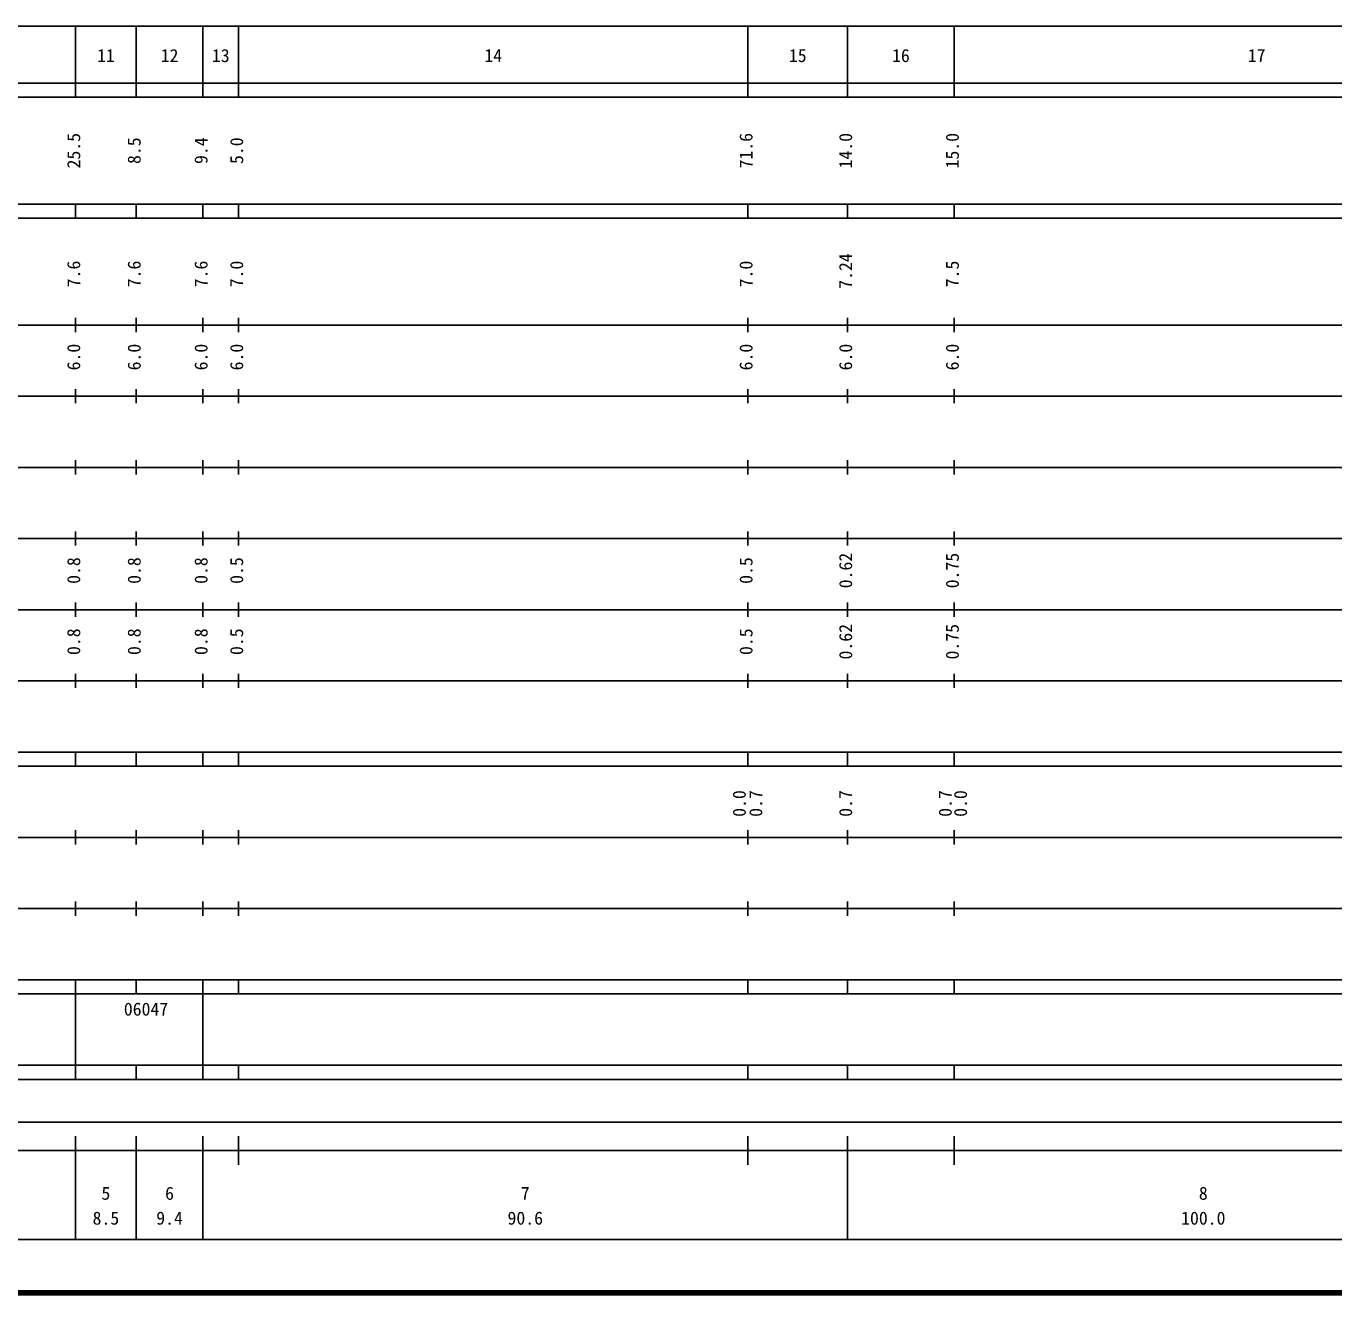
# Model space of a CAD drawing. Units: millimetres on the paper, enlarged 1000 times. Extents: x 40000 to 680000, y 20000 to 380000.
# Drawn here: x 252543 to 436350, y 20000 to 198000 of the extents above; entities that cross this region are included whole.
import ezdxf
from ezdxf.enums import TextEntityAlignment as Align

# ---------------------------------------------------------------- set-up
doc = ezdxf.new("R2010")
doc.units = ezdxf.units.MM
doc.header["$LTSCALE"] = 1000
doc.layers.add('M-TTL', color=2, linetype='Continuous', lineweight=140)
doc.layers.add('M-TTL-BAND', color=7, linetype='Continuous', lineweight=25)
doc.styles.add('ＭＳ ゴシック', font='')
doc.styles.get('ＭＳ ゴシック').set_extended_font_data('MS Gothic')

msp = doc.modelspace()

# ---------------------------------------------------------------- linework, layer by layer
at = {"layer": 'M-TTL'}
msp.add_line((40000, 20000), (680000, 20000), dxfattribs=at)
at = {"layer": 'M-TTL-BAND'}
for p, q in [((68000, 198000), (579000, 198000)), ((259500, 188000), (259500, 198000)), ((268000, 188000), (268000, 198000)), ((277400, 188000), (277400, 198000)), ((282400, 188000), (282400, 198000)), ((354000, 188000), (354000, 198000)), ((368000, 188000), (368000, 198000)), ((383000, 188000), (383000, 198000)), ((40000, 190000), (579000, 190000)), ((40000, 188000), (579000, 188000)), ((40000, 173000), (579000, 173000)), ((259500, 171000), (259500, 173000)), ((268000, 171000), (268000, 173000)), ((277400, 171000), (277400, 173000)), ((282400, 171000), (282400, 173000)), ((354000, 171000), (354000, 173000)), ((368000, 171000), (368000, 173000)), ((383000, 171000), (383000, 173000)), ((40000, 171000), (579000, 171000)), ((259500, 155000), (259500, 157000)), ((268000, 155000), (268000, 157000)), ((277400, 155000), (277400, 157000)), ((282400, 155000), (282400, 157000)), ((354000, 155000), (354000, 157000)), ((368000, 155000), (368000, 157000)), ((383000, 155000), (383000, 157000)), ((40000, 156000), (579000, 156000)), ((46000, 146000), (579000, 146000)), ((259500, 145000), (259500, 147000)), ((268000, 145000), (268000, 147000)), ((277400, 145000), (277400, 147000)), ((282400, 145000), (282400, 147000)), ((354000, 145000), (354000, 147000)), ((368000, 145000), (368000, 147000)), ((383000, 145000), (383000, 147000)), ((259500, 135000), (259500, 137000)), ((268000, 135000), (268000, 137000)), ((277400, 135000), (277400, 137000)), ((282400, 135000), (282400, 137000)), ((354000, 135000), (354000, 137000)), ((368000, 135000), (368000, 137000)), ((383000, 135000), (383000, 137000)), ((52000, 136000), (579000, 136000)), ((259500, 125000), (259500, 127000)), ((268000, 125000), (268000, 127000)), ((277400, 125000), (277400, 127000)), ((282400, 125000), (282400, 127000)), ((354000, 125000), (354000, 127000)), ((368000, 125000), (368000, 127000)), ((383000, 125000), (383000, 127000)), ((46000, 126000), (579000, 126000)), ((52000, 116000), (579000, 116000)), ((259500, 115000), (259500, 117000)), ((268000, 115000), (268000, 117000)), ((277400, 115000), (277400, 117000)), ((282400, 115000), (282400, 117000)), ((354000, 115000), (354000, 117000)), ((368000, 115000), (368000, 117000)), ((383000, 115000), (383000, 117000)), ((259500, 105000), (259500, 107000)), ((268000, 105000), (268000, 107000)), ((277400, 105000), (277400, 107000)), ((282400, 105000), (282400, 107000)), ((354000, 105000), (354000, 107000)), ((368000, 105000), (368000, 107000)), ((383000, 105000), (383000, 107000)), ((46000, 106000), (579000, 106000)), ((40000, 96000), (579000, 96000)), ((259500, 94000), (259500, 96000)), ((268000, 94000), (268000, 96000)), ((277400, 94000), (277400, 96000)), ((282400, 94000), (282400, 96000)), ((354000, 94000), (354000, 96000)), ((368000, 94000), (368000, 96000)), ((383000, 94000), (383000, 96000)), ((40000, 94000), (579000, 94000)), ((259500, 83000), (259500, 85000)), ((268000, 83000), (268000, 85000)), ((277400, 83000), (277400, 85000)), ((282400, 83000), (282400, 85000)), ((354000, 83000), (354000, 85000)), ((368000, 83000), (368000, 85000)), ((383000, 83000), (383000, 85000)), ((49000, 84000), (579000, 84000)), ((40000, 74000), (579000, 74000)), ((259500, 73000), (259500, 75000)), ((268000, 73000), (268000, 75000)), ((277400, 73000), (277400, 75000)), ((282400, 73000), (282400, 75000)), ((354000, 73000), (354000, 75000)), ((368000, 73000), (368000, 75000)), ((383000, 73000), (383000, 75000)), ((40000, 64000), (579000, 64000)), ((259500, 62000), (259500, 64000)), ((268000, 62000), (268000, 64000)), ((277400, 62000), (277400, 64000)), ((282400, 62000), (282400, 64000)), ((354000, 62000), (354000, 64000)), ((368000, 62000), (368000, 64000)), ((383000, 62000), (383000, 64000)), ((40000, 62000), (579000, 62000)), ((259500, 52000), (259500, 62000)), ((277400, 52000), (277400, 62000)), ((40000, 52000), (579000, 52000)), ((259500, 50000), (259500, 52000)), ((268000, 50000), (268000, 52000)), ((277400, 50000), (277400, 52000)), ((282400, 50000), (282400, 52000)), ((354000, 50000), (354000, 52000)), ((368000, 50000), (368000, 52000)), ((383000, 50000), (383000, 52000)), ((40000, 50000), (579000, 50000)), ((71000, 44000), (565000, 44000)), ((259500, 27500), (259500, 42000)), ((268000, 27500), (268000, 42000)), ((277400, 27500), (277400, 42000)), ((282400, 38000), (282400, 42000)), ((354000, 38000), (354000, 42000)), ((368000, 27500), (368000, 42000)), ((383000, 38000), (383000, 42000)), ((40000, 40000), (579000, 40000)), ((68000, 27500), (579000, 27500))]:
    msp.add_line(p, q, dxfattribs=at)

# ---------------------------------------------------------------- texts
at = {"layer": 'M-TTL-BAND', "style": 'ＭＳ ゴシック'}
for s, p in [('11', (263750, 192405)), ('12', (272700, 192405)), ('13', (279900, 192405)), ('14', (318200, 192405)), ('15', (361000, 192405)), ('16', (375500, 192405)), ('17', (425500, 192405)), ('5', (263750, 32523)), ('6', (272700, 32523)), ('7', (322700, 32523)), ('8', (418000, 32523)), ('8.5', (263750, 29033)), ('9.4', (272700, 29033)), ('90.6', (322700, 29033)), ('100.0', (418000, 29033))]:
    msp.add_text(s, height=1833, dxfattribs=at).set_placement(p, align=Align.BOTTOM_CENTER)
for s, p in [('25.5', (260689, 180500)), ('8.5', (269189, 180500)), ('9.4', (278589, 180500)), ('5.0', (283589, 180500)), ('71.6', (355189, 180500)), ('14.0', (369189, 180500)), ('15.0', (384189, 180500)), ('7.24', (369189, 163585)), ('7.6', (260689, 163174)), ('7.6', (269189, 163174)), ('7.6', (278589, 163174)), ('7.0', (283589, 163174)), ('7.0', (355189, 163174)), ('7.5', (384189, 163174)), ('6.0', (260689, 151500)), ('6.0', (269189, 151500)), ('6.0', (278589, 151500)), ('6.0', (283589, 151500)), ('6.0', (355189, 151500)), ('6.0', (369189, 151500)), ('6.0', (384189, 151500)), ('0.8', (260689, 121500)), ('0.8', (269189, 121500)), ('0.8', (278589, 121500)), ('0.5', (283589, 121500)), ('0.5', (355189, 121500)), ('0.62', (369189, 121500)), ('0.75', (384189, 121500)), ('0.8', (260689, 111500)), ('0.8', (269189, 111500)), ('0.8', (278589, 111500)), ('0.5', (283589, 111500)), ('0.5', (355189, 111500)), ('0.62', (369189, 111500)), ('0.75', (384189, 111500)), ('0.0', (354241, 88764)), ('0.7', (356559, 88764)), ('0.7', (369189, 88764)), ('0.7', (383189, 88764)), ('0.0', (385338, 88764))]:
    msp.add_text(s, height=1833, rotation=90, dxfattribs=at).set_placement(p, align=Align.BOTTOM_CENTER)
msp.add_text('06047', height=1833, dxfattribs=at).set_placement((266274, 58405), align=Align.BOTTOM_LEFT)

doc.saveas('drawing.dxf')
